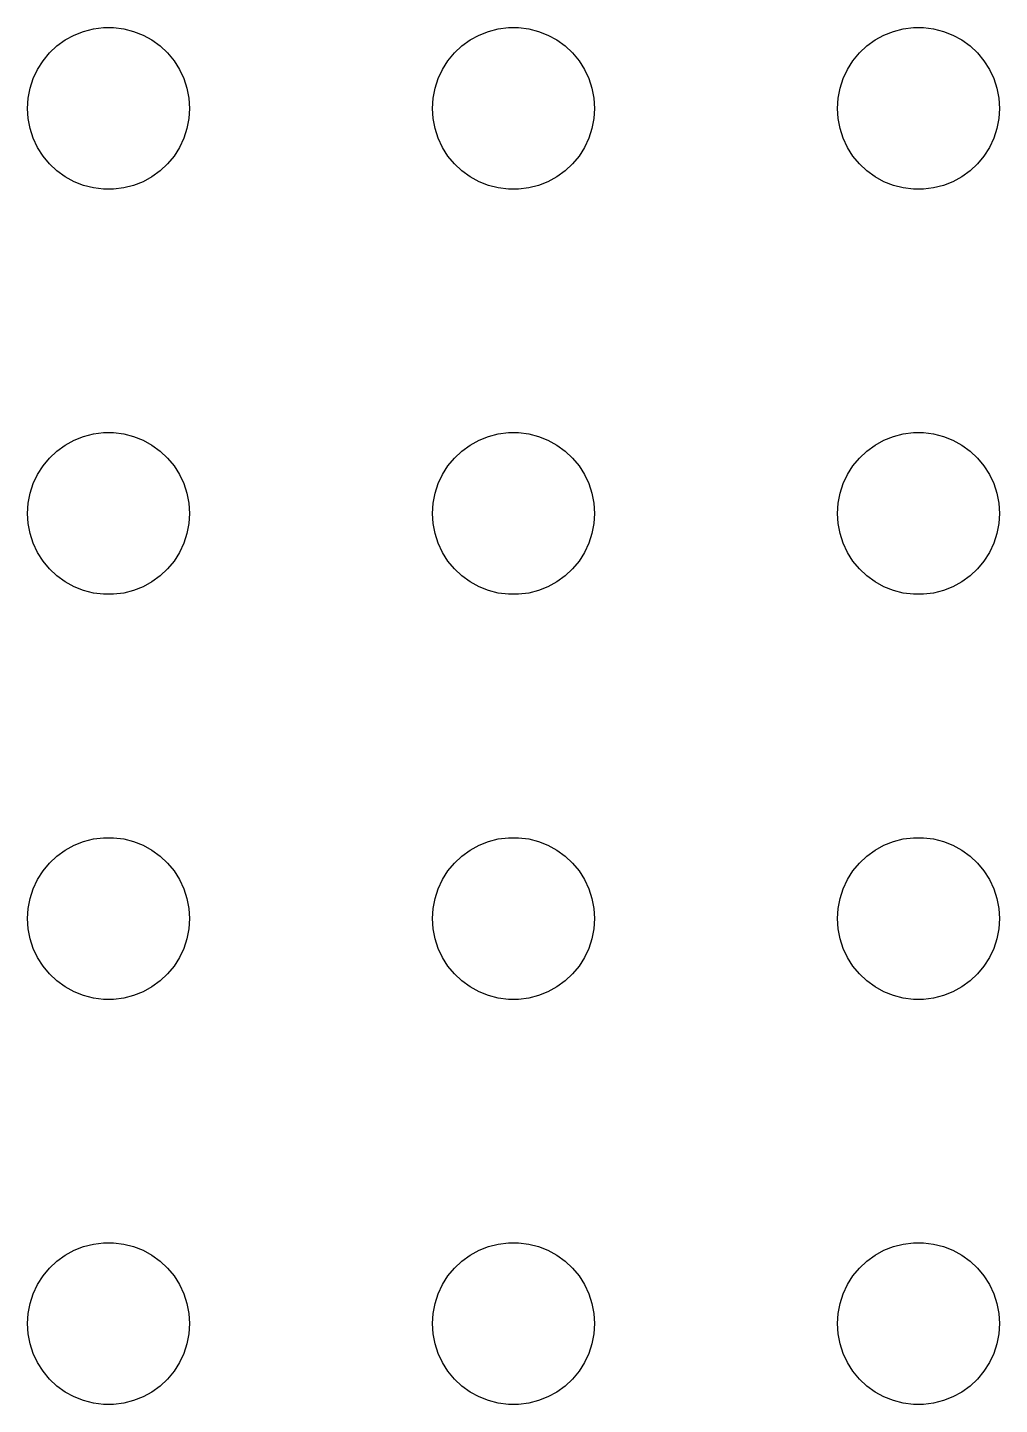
# Model space of a CAD drawing. Header units: metres. Extents: x -104 to 104, y -104 to 104.
# Drawn here: x -76.5 to -58.5, y -54 to -28.5 of the extents above; entities that cross this region are included whole.
import ezdxf

# ---------------------------------------------------------------- set-up
doc = ezdxf.new("R2010")
doc.units = ezdxf.units.M

msp = doc.modelspace()

# ---------------------------------------------------------------- linework, layer by layer
for p, q in [((-75.4635, -28.5734), (-75.2811, -28.5266)), ((-75.2811, -28.5266), (-75.0942, -28.503)), ((-75.0942, -28.503), (-74.9058, -28.503)), ((-74.9058, -28.503), (-74.7189, -28.5266)), ((-74.7189, -28.5266), (-74.5365, -28.5734)), ((-67.9635, -28.5734), (-67.7811, -28.5266)), ((-67.7811, -28.5266), (-67.5942, -28.503)), ((-67.5942, -28.503), (-67.4058, -28.503)), ((-67.4058, -28.503), (-67.2189, -28.5266)), ((-67.2189, -28.5266), (-67.0365, -28.5734)), ((-60.4635, -28.5734), (-60.2811, -28.5266)), ((-60.2811, -28.5266), (-60.0942, -28.503)), ((-60.0942, -28.503), (-59.9058, -28.503)), ((-59.9058, -28.503), (-59.7189, -28.5266)), ((-59.7189, -28.5266), (-59.5365, -28.5734)), ((-75.9561, -28.8442), (-75.8037, -28.7335)), ((-75.8037, -28.7335), (-75.6387, -28.6427)), ((-75.6387, -28.6427), (-75.4635, -28.5734)), ((-74.5365, -28.5734), (-74.3613, -28.6427)), ((-74.3613, -28.6427), (-74.1963, -28.7335)), ((-74.1963, -28.7335), (-74.0439, -28.8442)), ((-68.4561, -28.8442), (-68.3037, -28.7335)), ((-68.3037, -28.7335), (-68.1387, -28.6427)), ((-68.1387, -28.6427), (-67.9635, -28.5734)), ((-67.0365, -28.5734), (-66.8613, -28.6427)), ((-66.8613, -28.6427), (-66.6963, -28.7335)), ((-66.6963, -28.7335), (-66.5439, -28.8442)), ((-60.9561, -28.8442), (-60.8037, -28.7335)), ((-60.8037, -28.7335), (-60.6387, -28.6427)), ((-60.6387, -28.6427), (-60.4635, -28.5734)), ((-59.5365, -28.5734), (-59.3613, -28.6427)), ((-59.3613, -28.6427), (-59.1963, -28.7335)), ((-59.1963, -28.7335), (-59.0439, -28.8442)), ((-76.2135, -29.1183), (-76.0934, -28.9732)), ((-76.0934, -28.9732), (-75.9561, -28.8442)), ((-74.0439, -28.8442), (-73.9065, -28.9732)), ((-73.9065, -28.9732), (-73.7865, -29.1183)), ((-68.7135, -29.1183), (-68.5934, -28.9732)), ((-68.5934, -28.9732), (-68.4561, -28.8442)), ((-66.5439, -28.8442), (-66.4065, -28.9732)), ((-66.4065, -28.9732), (-66.2865, -29.1183)), ((-61.2135, -29.1183), (-61.0934, -28.9732)), ((-61.0934, -28.9732), (-60.9561, -28.8442)), ((-59.0439, -28.8442), (-58.9065, -28.9732)), ((-58.9065, -28.9732), (-58.7865, -29.1183)), ((-76.3947, -29.4478), (-76.3145, -29.2774)), ((-76.3145, -29.2774), (-76.2135, -29.1183)), ((-73.7865, -29.1183), (-73.6855, -29.2774)), ((-73.6855, -29.2774), (-73.6053, -29.4478)), ((-68.8947, -29.4478), (-68.8145, -29.2774)), ((-68.8145, -29.2774), (-68.7135, -29.1183)), ((-66.2865, -29.1183), (-66.1855, -29.2774)), ((-66.1855, -29.2774), (-66.1053, -29.4478)), ((-61.3947, -29.4478), (-61.3145, -29.2774)), ((-61.3145, -29.2774), (-61.2135, -29.1183)), ((-58.7865, -29.1183), (-58.6855, -29.2774)), ((-58.6855, -29.2774), (-58.6053, -29.4478)), ((-76.4529, -29.627), (-76.3947, -29.4478)), ((-73.6053, -29.4478), (-73.5471, -29.627)), ((-68.9529, -29.627), (-68.8947, -29.4478)), ((-66.1053, -29.4478), (-66.0471, -29.627)), ((-61.4529, -29.627), (-61.3947, -29.4478)), ((-58.6053, -29.4478), (-58.5471, -29.627)), ((-76.5, -30), (-76.4882, -29.812)), ((-76.4882, -29.812), (-76.4529, -29.627)), ((-73.5471, -29.627), (-73.5118, -29.812)), ((-73.5118, -29.812), (-73.5, -30)), ((-69, -30), (-68.9882, -29.812)), ((-68.9882, -29.812), (-68.9529, -29.627)), ((-66.0471, -29.627), (-66.0118, -29.812)), ((-66.0118, -29.812), (-66, -30)), ((-61.5, -30), (-61.4882, -29.812)), ((-61.4882, -29.812), (-61.4529, -29.627)), ((-58.5471, -29.627), (-58.5118, -29.812)), ((-58.5118, -29.812), (-58.5, -30)), ((-76.4882, -30.188), (-76.5, -30)), ((-73.5, -30), (-73.5118, -30.188)), ((-68.9882, -30.188), (-69, -30)), ((-66, -30), (-66.0118, -30.188)), ((-61.4882, -30.188), (-61.5, -30)), ((-58.5, -30), (-58.5118, -30.188)), ((-76.4529, -30.373), (-76.4882, -30.188)), ((-73.5118, -30.188), (-73.5471, -30.373)), ((-68.9529, -30.373), (-68.9882, -30.188)), ((-66.0118, -30.188), (-66.0471, -30.373)), ((-61.4529, -30.373), (-61.4882, -30.188)), ((-58.5118, -30.188), (-58.5471, -30.373)), ((-76.3947, -30.5522), (-76.4529, -30.373)), ((-76.3145, -30.7226), (-76.3947, -30.5522)), ((-73.6053, -30.5522), (-73.6855, -30.7226)), ((-73.5471, -30.373), (-73.6053, -30.5522)), ((-68.8947, -30.5522), (-68.9529, -30.373)), ((-68.8145, -30.7226), (-68.8947, -30.5522)), ((-66.1053, -30.5522), (-66.1855, -30.7226)), ((-66.0471, -30.373), (-66.1053, -30.5522)), ((-61.3947, -30.5522), (-61.4529, -30.373)), ((-61.3145, -30.7226), (-61.3947, -30.5522)), ((-58.6053, -30.5522), (-58.6855, -30.7226)), ((-58.5471, -30.373), (-58.6053, -30.5522)), ((-76.2135, -30.8817), (-76.3145, -30.7226)), ((-73.6855, -30.7226), (-73.7865, -30.8817)), ((-68.7135, -30.8817), (-68.8145, -30.7226)), ((-66.1855, -30.7226), (-66.2865, -30.8817)), ((-61.2135, -30.8817), (-61.3145, -30.7226)), ((-58.6855, -30.7226), (-58.7865, -30.8817)), ((-76.0934, -31.0268), (-76.2135, -30.8817)), ((-75.9561, -31.1558), (-76.0934, -31.0268)), ((-73.9065, -31.0268), (-74.0439, -31.1558)), ((-73.7865, -30.8817), (-73.9065, -31.0268)), ((-68.5934, -31.0268), (-68.7135, -30.8817)), ((-68.4561, -31.1558), (-68.5934, -31.0268)), ((-66.4065, -31.0268), (-66.5439, -31.1558)), ((-66.2865, -30.8817), (-66.4065, -31.0268)), ((-61.0934, -31.0268), (-61.2135, -30.8817)), ((-60.9561, -31.1558), (-61.0934, -31.0268)), ((-58.9065, -31.0268), (-59.0439, -31.1558)), ((-58.7865, -30.8817), (-58.9065, -31.0268)), ((-75.8037, -31.2665), (-75.9561, -31.1558)), ((-75.6387, -31.3572), (-75.8037, -31.2665)), ((-75.4635, -31.4266), (-75.6387, -31.3572)), ((-74.3613, -31.3572), (-74.5365, -31.4266)), ((-74.1963, -31.2665), (-74.3613, -31.3572)), ((-74.0439, -31.1558), (-74.1963, -31.2665)), ((-68.3037, -31.2665), (-68.4561, -31.1558)), ((-68.1387, -31.3572), (-68.3037, -31.2665)), ((-67.9635, -31.4266), (-68.1387, -31.3572)), ((-66.8613, -31.3572), (-67.0365, -31.4266)), ((-66.6963, -31.2665), (-66.8613, -31.3572)), ((-66.5439, -31.1558), (-66.6963, -31.2665)), ((-60.8037, -31.2665), (-60.9561, -31.1558)), ((-60.6387, -31.3572), (-60.8037, -31.2665)), ((-60.4635, -31.4266), (-60.6387, -31.3572)), ((-59.3613, -31.3572), (-59.5365, -31.4266)), ((-59.1963, -31.2665), (-59.3613, -31.3572)), ((-59.0439, -31.1558), (-59.1963, -31.2665)), ((-75.2811, -31.4734), (-75.4635, -31.4266)), ((-75.0942, -31.497), (-75.2811, -31.4734)), ((-74.9058, -31.497), (-75.0942, -31.497)), ((-74.7189, -31.4734), (-74.9058, -31.497)), ((-74.5365, -31.4266), (-74.7189, -31.4734)), ((-67.7811, -31.4734), (-67.9635, -31.4266)), ((-67.5942, -31.497), (-67.7811, -31.4734)), ((-67.4058, -31.497), (-67.5942, -31.497)), ((-67.2189, -31.4734), (-67.4058, -31.497)), ((-67.0365, -31.4266), (-67.2189, -31.4734)), ((-60.2811, -31.4734), (-60.4635, -31.4266)), ((-60.0942, -31.497), (-60.2811, -31.4734)), ((-59.9058, -31.497), (-60.0942, -31.497)), ((-59.7189, -31.4734), (-59.9058, -31.497)), ((-59.5365, -31.4266), (-59.7189, -31.4734)), ((-75.8037, -36.2335), (-75.6387, -36.1428)), ((-75.6387, -36.1428), (-75.4635, -36.0734)), ((-75.4635, -36.0734), (-75.2811, -36.0266)), ((-75.2811, -36.0266), (-75.0942, -36.003)), ((-75.0942, -36.003), (-74.9058, -36.003)), ((-74.9058, -36.003), (-74.7189, -36.0266)), ((-74.7189, -36.0266), (-74.5365, -36.0734)), ((-74.5365, -36.0734), (-74.3613, -36.1428)), ((-74.3613, -36.1428), (-74.1963, -36.2335)), ((-68.3037, -36.2335), (-68.1387, -36.1428)), ((-68.1387, -36.1428), (-67.9635, -36.0734)), ((-67.9635, -36.0734), (-67.7811, -36.0266)), ((-67.7811, -36.0266), (-67.5942, -36.003)), ((-67.5942, -36.003), (-67.4058, -36.003)), ((-67.4058, -36.003), (-67.2189, -36.0266)), ((-67.2189, -36.0266), (-67.0365, -36.0734)), ((-67.0365, -36.0734), (-66.8613, -36.1428)), ((-66.8613, -36.1428), (-66.6963, -36.2335)), ((-60.8037, -36.2335), (-60.6387, -36.1428)), ((-60.6387, -36.1428), (-60.4635, -36.0734)), ((-60.4635, -36.0734), (-60.2811, -36.0266)), ((-60.2811, -36.0266), (-60.0942, -36.003)), ((-60.0942, -36.003), (-59.9058, -36.003)), ((-59.9058, -36.003), (-59.7189, -36.0266)), ((-59.7189, -36.0266), (-59.5365, -36.0734)), ((-59.5365, -36.0734), (-59.3613, -36.1428)), ((-59.3613, -36.1428), (-59.1963, -36.2335)), ((-76.0934, -36.4732), (-75.9561, -36.3442)), ((-75.9561, -36.3442), (-75.8037, -36.2335)), ((-74.1963, -36.2335), (-74.0439, -36.3442)), ((-74.0439, -36.3442), (-73.9065, -36.4732)), ((-68.5934, -36.4732), (-68.4561, -36.3442)), ((-68.4561, -36.3442), (-68.3037, -36.2335)), ((-66.6963, -36.2335), (-66.5439, -36.3442)), ((-66.5439, -36.3442), (-66.4065, -36.4732)), ((-61.0934, -36.4732), (-60.9561, -36.3442)), ((-60.9561, -36.3442), (-60.8037, -36.2335)), ((-59.1963, -36.2335), (-59.0439, -36.3442)), ((-59.0439, -36.3442), (-58.9065, -36.4732)), ((-76.3145, -36.7774), (-76.2135, -36.6183)), ((-76.2135, -36.6183), (-76.0934, -36.4732)), ((-73.9065, -36.4732), (-73.7865, -36.6183)), ((-73.7865, -36.6183), (-73.6855, -36.7774)), ((-68.8145, -36.7774), (-68.7135, -36.6183)), ((-68.7135, -36.6183), (-68.5934, -36.4732)), ((-66.4065, -36.4732), (-66.2865, -36.6183)), ((-66.2865, -36.6183), (-66.1855, -36.7774)), ((-61.3145, -36.7774), (-61.2135, -36.6183)), ((-61.2135, -36.6183), (-61.0934, -36.4732)), ((-58.9065, -36.4732), (-58.7865, -36.6183)), ((-58.7865, -36.6183), (-58.6855, -36.7774)), ((-76.4529, -37.127), (-76.3947, -36.9478)), ((-76.3947, -36.9478), (-76.3145, -36.7774)), ((-73.6855, -36.7774), (-73.6053, -36.9478)), ((-73.6053, -36.9478), (-73.5471, -37.127)), ((-68.9529, -37.127), (-68.8947, -36.9478)), ((-68.8947, -36.9478), (-68.8145, -36.7774)), ((-66.1855, -36.7774), (-66.1053, -36.9478)), ((-66.1053, -36.9478), (-66.0471, -37.127)), ((-61.4529, -37.127), (-61.3947, -36.9478)), ((-61.3947, -36.9478), (-61.3145, -36.7774)), ((-58.6855, -36.7774), (-58.6053, -36.9478)), ((-58.6053, -36.9478), (-58.5471, -37.127)), ((-76.4882, -37.312), (-76.4529, -37.127)), ((-73.5471, -37.127), (-73.5118, -37.312)), ((-68.9882, -37.312), (-68.9529, -37.127)), ((-66.0471, -37.127), (-66.0118, -37.312)), ((-61.4882, -37.312), (-61.4529, -37.127)), ((-58.5471, -37.127), (-58.5118, -37.312)), ((-76.5, -37.5), (-76.4882, -37.312)), ((-73.5118, -37.312), (-73.5, -37.5)), ((-69, -37.5), (-68.9882, -37.312)), ((-66.0118, -37.312), (-66, -37.5)), ((-61.5, -37.5), (-61.4882, -37.312)), ((-58.5118, -37.312), (-58.5, -37.5)), ((-76.4882, -37.688), (-76.5, -37.5)), ((-76.4529, -37.873), (-76.4882, -37.688)), ((-73.5118, -37.688), (-73.5471, -37.873)), ((-73.5, -37.5), (-73.5118, -37.688)), ((-68.9882, -37.688), (-69, -37.5)), ((-68.9529, -37.873), (-68.9882, -37.688)), ((-66.0118, -37.688), (-66.0471, -37.873)), ((-66, -37.5), (-66.0118, -37.688)), ((-61.4882, -37.688), (-61.5, -37.5)), ((-61.4529, -37.873), (-61.4882, -37.688)), ((-58.5118, -37.688), (-58.5471, -37.873)), ((-58.5, -37.5), (-58.5118, -37.688)), ((-76.3947, -38.0522), (-76.4529, -37.873)), ((-73.5471, -37.873), (-73.6053, -38.0522)), ((-68.8947, -38.0522), (-68.9529, -37.873)), ((-66.0471, -37.873), (-66.1053, -38.0522)), ((-61.3947, -38.0522), (-61.4529, -37.873)), ((-58.5471, -37.873), (-58.6053, -38.0522)), ((-76.3145, -38.2226), (-76.3947, -38.0522)), ((-76.2135, -38.3817), (-76.3145, -38.2226)), ((-73.6855, -38.2226), (-73.7865, -38.3817)), ((-73.6053, -38.0522), (-73.6855, -38.2226)), ((-68.8145, -38.2226), (-68.8947, -38.0522)), ((-68.7135, -38.3817), (-68.8145, -38.2226)), ((-66.1855, -38.2226), (-66.2865, -38.3817)), ((-66.1053, -38.0522), (-66.1855, -38.2226)), ((-61.3145, -38.2226), (-61.3947, -38.0522)), ((-61.2135, -38.3817), (-61.3145, -38.2226)), ((-58.6855, -38.2226), (-58.7865, -38.3817)), ((-58.6053, -38.0522), (-58.6855, -38.2226)), ((-76.0934, -38.5268), (-76.2135, -38.3817)), ((-73.7865, -38.3817), (-73.9065, -38.5268)), ((-68.5934, -38.5268), (-68.7135, -38.3817)), ((-66.2865, -38.3817), (-66.4065, -38.5268)), ((-61.0934, -38.5268), (-61.2135, -38.3817)), ((-58.7865, -38.3817), (-58.9065, -38.5268)), ((-75.9561, -38.6558), (-76.0934, -38.5268)), ((-75.8037, -38.7665), (-75.9561, -38.6558)), ((-74.0439, -38.6558), (-74.1963, -38.7665)), ((-73.9065, -38.5268), (-74.0439, -38.6558)), ((-68.4561, -38.6558), (-68.5934, -38.5268)), ((-68.3037, -38.7665), (-68.4561, -38.6558)), ((-66.5439, -38.6558), (-66.6963, -38.7665)), ((-66.4065, -38.5268), (-66.5439, -38.6558)), ((-60.9561, -38.6558), (-61.0934, -38.5268)), ((-60.8037, -38.7665), (-60.9561, -38.6558)), ((-59.0439, -38.6558), (-59.1963, -38.7665)), ((-58.9065, -38.5268), (-59.0439, -38.6558)), ((-75.6387, -38.8572), (-75.8037, -38.7665)), ((-75.4635, -38.9266), (-75.6387, -38.8572)), ((-75.2811, -38.9734), (-75.4635, -38.9266)), ((-75.0942, -38.997), (-75.2811, -38.9734)), ((-74.9058, -38.997), (-75.0942, -38.997)), ((-74.7189, -38.9734), (-74.9058, -38.997)), ((-74.5365, -38.9266), (-74.7189, -38.9734)), ((-74.3613, -38.8572), (-74.5365, -38.9266)), ((-74.1963, -38.7665), (-74.3613, -38.8572)), ((-68.1387, -38.8572), (-68.3037, -38.7665)), ((-67.9635, -38.9266), (-68.1387, -38.8572)), ((-67.7811, -38.9734), (-67.9635, -38.9266)), ((-67.5942, -38.997), (-67.7811, -38.9734)), ((-67.4058, -38.997), (-67.5942, -38.997)), ((-67.2189, -38.9734), (-67.4058, -38.997)), ((-67.0365, -38.9266), (-67.2189, -38.9734)), ((-66.8613, -38.8572), (-67.0365, -38.9266)), ((-66.6963, -38.7665), (-66.8613, -38.8572)), ((-60.6387, -38.8572), (-60.8037, -38.7665)), ((-60.4635, -38.9266), (-60.6387, -38.8572)), ((-60.2811, -38.9734), (-60.4635, -38.9266)), ((-60.0942, -38.997), (-60.2811, -38.9734)), ((-59.9058, -38.997), (-60.0942, -38.997)), ((-59.7189, -38.9734), (-59.9058, -38.997)), ((-59.5365, -38.9266), (-59.7189, -38.9734)), ((-59.3613, -38.8572), (-59.5365, -38.9266)), ((-59.1963, -38.7665), (-59.3613, -38.8572)), ((-75.6387, -43.6428), (-75.4635, -43.5734)), ((-75.4635, -43.5734), (-75.2811, -43.5266)), ((-75.2811, -43.5266), (-75.0942, -43.503)), ((-75.0942, -43.503), (-74.9058, -43.503)), ((-74.9058, -43.503), (-74.7189, -43.5266)), ((-74.7189, -43.5266), (-74.5365, -43.5734)), ((-74.5365, -43.5734), (-74.3613, -43.6428)), ((-68.1387, -43.6428), (-67.9635, -43.5734)), ((-67.9635, -43.5734), (-67.7811, -43.5266)), ((-67.7811, -43.5266), (-67.5942, -43.503)), ((-67.5942, -43.503), (-67.4058, -43.503)), ((-67.4058, -43.503), (-67.2189, -43.5266)), ((-67.2189, -43.5266), (-67.0365, -43.5734)), ((-67.0365, -43.5734), (-66.8613, -43.6428)), ((-60.6387, -43.6428), (-60.4635, -43.5734)), ((-60.4635, -43.5734), (-60.2811, -43.5266)), ((-60.2811, -43.5266), (-60.0942, -43.503)), ((-60.0942, -43.503), (-59.9058, -43.503)), ((-59.9058, -43.503), (-59.7189, -43.5266)), ((-59.7189, -43.5266), (-59.5365, -43.5734)), ((-59.5365, -43.5734), (-59.3613, -43.6428)), ((-76.0934, -43.9732), (-75.9561, -43.8442)), ((-75.9561, -43.8442), (-75.8037, -43.7335)), ((-75.8037, -43.7335), (-75.6387, -43.6428)), ((-74.3613, -43.6428), (-74.1963, -43.7335)), ((-74.1963, -43.7335), (-74.0439, -43.8442)), ((-74.0439, -43.8442), (-73.9065, -43.9732)), ((-68.5934, -43.9732), (-68.4561, -43.8442)), ((-68.4561, -43.8442), (-68.3037, -43.7335)), ((-68.3037, -43.7335), (-68.1387, -43.6428)), ((-66.8613, -43.6428), (-66.6963, -43.7335)), ((-66.6963, -43.7335), (-66.5439, -43.8442)), ((-66.5439, -43.8442), (-66.4065, -43.9732)), ((-61.0934, -43.9732), (-60.9561, -43.8442)), ((-60.9561, -43.8442), (-60.8037, -43.7335)), ((-60.8037, -43.7335), (-60.6387, -43.6428)), ((-59.3613, -43.6428), (-59.1963, -43.7335)), ((-59.1963, -43.7335), (-59.0439, -43.8442)), ((-59.0439, -43.8442), (-58.9065, -43.9732)), ((-76.2135, -44.1183), (-76.0934, -43.9732)), ((-73.9065, -43.9732), (-73.7865, -44.1183)), ((-68.7135, -44.1183), (-68.5934, -43.9732)), ((-66.4065, -43.9732), (-66.2865, -44.1183)), ((-61.2135, -44.1183), (-61.0934, -43.9732)), ((-58.9065, -43.9732), (-58.7865, -44.1183)), ((-76.3947, -44.4478), (-76.3145, -44.2774)), ((-76.3145, -44.2774), (-76.2135, -44.1183)), ((-73.7865, -44.1183), (-73.6855, -44.2774)), ((-73.6855, -44.2774), (-73.6053, -44.4478)), ((-68.8947, -44.4478), (-68.8145, -44.2774)), ((-68.8145, -44.2774), (-68.7135, -44.1183)), ((-66.2865, -44.1183), (-66.1855, -44.2774)), ((-66.1855, -44.2774), (-66.1053, -44.4478)), ((-61.3947, -44.4478), (-61.3145, -44.2774)), ((-61.3145, -44.2774), (-61.2135, -44.1183)), ((-58.7865, -44.1183), (-58.6855, -44.2774)), ((-58.6855, -44.2774), (-58.6053, -44.4478)), ((-76.4529, -44.627), (-76.3947, -44.4478)), ((-73.6053, -44.4478), (-73.5471, -44.627)), ((-68.9529, -44.627), (-68.8947, -44.4478)), ((-66.1053, -44.4478), (-66.0471, -44.627)), ((-61.4529, -44.627), (-61.3947, -44.4478)), ((-58.6053, -44.4478), (-58.5471, -44.627)), ((-76.5, -45), (-76.4882, -44.812)), ((-76.4882, -44.812), (-76.4529, -44.627)), ((-73.5471, -44.627), (-73.5118, -44.812)), ((-73.5118, -44.812), (-73.5, -45)), ((-69, -45), (-68.9882, -44.812)), ((-68.9882, -44.812), (-68.9529, -44.627)), ((-66.0471, -44.627), (-66.0118, -44.812)), ((-66.0118, -44.812), (-66, -45)), ((-61.5, -45), (-61.4882, -44.812)), ((-61.4882, -44.812), (-61.4529, -44.627)), ((-58.5471, -44.627), (-58.5118, -44.812)), ((-58.5118, -44.812), (-58.5, -45)), ((-76.4882, -45.188), (-76.5, -45)), ((-73.5, -45), (-73.5118, -45.188)), ((-68.9882, -45.188), (-69, -45)), ((-66, -45), (-66.0118, -45.188)), ((-61.4882, -45.188), (-61.5, -45)), ((-58.5, -45), (-58.5118, -45.188)), ((-76.4529, -45.373), (-76.4882, -45.188)), ((-76.3947, -45.5522), (-76.4529, -45.373)), ((-73.5471, -45.373), (-73.6053, -45.5522)), ((-73.5118, -45.188), (-73.5471, -45.373)), ((-68.9529, -45.373), (-68.9882, -45.188)), ((-68.8947, -45.5522), (-68.9529, -45.373)), ((-66.0471, -45.373), (-66.1053, -45.5522)), ((-66.0118, -45.188), (-66.0471, -45.373)), ((-61.4529, -45.373), (-61.4882, -45.188)), ((-61.3947, -45.5522), (-61.4529, -45.373)), ((-58.5471, -45.373), (-58.6053, -45.5522)), ((-58.5118, -45.188), (-58.5471, -45.373)), ((-76.3145, -45.7226), (-76.3947, -45.5522)), ((-73.6053, -45.5522), (-73.6855, -45.7226)), ((-68.8145, -45.7226), (-68.8947, -45.5522)), ((-66.1053, -45.5522), (-66.1855, -45.7226)), ((-61.3145, -45.7226), (-61.3947, -45.5522)), ((-58.6053, -45.5522), (-58.6855, -45.7226)), ((-76.2135, -45.8817), (-76.3145, -45.7226)), ((-76.0934, -46.0268), (-76.2135, -45.8817)), ((-73.7865, -45.8817), (-73.9065, -46.0268)), ((-73.6855, -45.7226), (-73.7865, -45.8817)), ((-68.7135, -45.8817), (-68.8145, -45.7226)), ((-68.5934, -46.0268), (-68.7135, -45.8817)), ((-66.2865, -45.8817), (-66.4065, -46.0268)), ((-66.1855, -45.7226), (-66.2865, -45.8817)), ((-61.2135, -45.8817), (-61.3145, -45.7226)), ((-61.0934, -46.0268), (-61.2135, -45.8817)), ((-58.7865, -45.8817), (-58.9065, -46.0268)), ((-58.6855, -45.7226), (-58.7865, -45.8817)), ((-75.9561, -46.1558), (-76.0934, -46.0268)), ((-73.9065, -46.0268), (-74.0439, -46.1558)), ((-68.4561, -46.1558), (-68.5934, -46.0268)), ((-66.4065, -46.0268), (-66.5439, -46.1558)), ((-60.9561, -46.1558), (-61.0934, -46.0268)), ((-58.9065, -46.0268), (-59.0439, -46.1558)), ((-75.8037, -46.2665), (-75.9561, -46.1558)), ((-75.6387, -46.3572), (-75.8037, -46.2665)), ((-75.4635, -46.4266), (-75.6387, -46.3572)), ((-74.3613, -46.3572), (-74.5365, -46.4266)), ((-74.1963, -46.2665), (-74.3613, -46.3572)), ((-74.0439, -46.1558), (-74.1963, -46.2665)), ((-68.3037, -46.2665), (-68.4561, -46.1558)), ((-68.1387, -46.3572), (-68.3037, -46.2665)), ((-67.9635, -46.4266), (-68.1387, -46.3572)), ((-66.8613, -46.3572), (-67.0365, -46.4266)), ((-66.6963, -46.2665), (-66.8613, -46.3572)), ((-66.5439, -46.1558), (-66.6963, -46.2665)), ((-60.8037, -46.2665), (-60.9561, -46.1558)), ((-60.6387, -46.3572), (-60.8037, -46.2665)), ((-60.4635, -46.4266), (-60.6387, -46.3572)), ((-59.3613, -46.3572), (-59.5365, -46.4266)), ((-59.1963, -46.2665), (-59.3613, -46.3572)), ((-59.0439, -46.1558), (-59.1963, -46.2665)), ((-75.2811, -46.4734), (-75.4635, -46.4266)), ((-75.0942, -46.497), (-75.2811, -46.4734)), ((-74.9058, -46.497), (-75.0942, -46.497)), ((-74.7189, -46.4734), (-74.9058, -46.497)), ((-74.5365, -46.4266), (-74.7189, -46.4734)), ((-67.7811, -46.4734), (-67.9635, -46.4266)), ((-67.5942, -46.497), (-67.7811, -46.4734)), ((-67.4058, -46.497), (-67.5942, -46.497)), ((-67.2189, -46.4734), (-67.4058, -46.497)), ((-67.0365, -46.4266), (-67.2189, -46.4734)), ((-60.2811, -46.4734), (-60.4635, -46.4266)), ((-60.0942, -46.497), (-60.2811, -46.4734)), ((-59.9058, -46.497), (-60.0942, -46.497)), ((-59.7189, -46.4734), (-59.9058, -46.497)), ((-59.5365, -46.4266), (-59.7189, -46.4734)), ((-75.9561, -51.3442), (-75.8037, -51.2335)), ((-75.8037, -51.2335), (-75.6387, -51.1428)), ((-75.6387, -51.1428), (-75.4635, -51.0734)), ((-75.4635, -51.0734), (-75.2811, -51.0266)), ((-75.2811, -51.0266), (-75.0942, -51.003)), ((-75.0942, -51.003), (-74.9058, -51.003)), ((-74.9058, -51.003), (-74.7189, -51.0266)), ((-74.7189, -51.0266), (-74.5365, -51.0734)), ((-74.5365, -51.0734), (-74.3613, -51.1428)), ((-74.3613, -51.1428), (-74.1963, -51.2335)), ((-74.1963, -51.2335), (-74.0439, -51.3442)), ((-68.4561, -51.3442), (-68.3037, -51.2335)), ((-68.3037, -51.2335), (-68.1387, -51.1428)), ((-68.1387, -51.1428), (-67.9635, -51.0734)), ((-67.9635, -51.0734), (-67.7811, -51.0266)), ((-67.7811, -51.0266), (-67.5942, -51.003)), ((-67.5942, -51.003), (-67.4058, -51.003)), ((-67.4058, -51.003), (-67.2189, -51.0266)), ((-67.2189, -51.0266), (-67.0365, -51.0734)), ((-67.0365, -51.0734), (-66.8613, -51.1428)), ((-66.8613, -51.1428), (-66.6963, -51.2335)), ((-66.6963, -51.2335), (-66.5439, -51.3442)), ((-60.9561, -51.3442), (-60.8037, -51.2335)), ((-60.8037, -51.2335), (-60.6387, -51.1428)), ((-60.6387, -51.1428), (-60.4635, -51.0734)), ((-60.4635, -51.0734), (-60.2811, -51.0266)), ((-60.2811, -51.0266), (-60.0942, -51.003)), ((-60.0942, -51.003), (-59.9058, -51.003)), ((-59.9058, -51.003), (-59.7189, -51.0266)), ((-59.7189, -51.0266), (-59.5365, -51.0734)), ((-59.5365, -51.0734), (-59.3613, -51.1428)), ((-59.3613, -51.1428), (-59.1963, -51.2335)), ((-59.1963, -51.2335), (-59.0439, -51.3442)), ((-76.2135, -51.6183), (-76.0934, -51.4732)), ((-76.0934, -51.4732), (-75.9561, -51.3442)), ((-74.0439, -51.3442), (-73.9065, -51.4732)), ((-73.9065, -51.4732), (-73.7865, -51.6183)), ((-68.7135, -51.6183), (-68.5934, -51.4732)), ((-68.5934, -51.4732), (-68.4561, -51.3442)), ((-66.5439, -51.3442), (-66.4065, -51.4732)), ((-66.4065, -51.4732), (-66.2865, -51.6183)), ((-61.2135, -51.6183), (-61.0934, -51.4732)), ((-61.0934, -51.4732), (-60.9561, -51.3442)), ((-59.0439, -51.3442), (-58.9065, -51.4732)), ((-58.9065, -51.4732), (-58.7865, -51.6183)), ((-76.3145, -51.7774), (-76.2135, -51.6183)), ((-73.7865, -51.6183), (-73.6855, -51.7774)), ((-68.8145, -51.7774), (-68.7135, -51.6183)), ((-66.2865, -51.6183), (-66.1855, -51.7774)), ((-61.3145, -51.7774), (-61.2135, -51.6183)), ((-58.7865, -51.6183), (-58.6855, -51.7774)), ((-76.4529, -52.127), (-76.3947, -51.9478)), ((-76.3947, -51.9478), (-76.3145, -51.7774)), ((-73.6855, -51.7774), (-73.6053, -51.9478)), ((-73.6053, -51.9478), (-73.5471, -52.127)), ((-68.9529, -52.127), (-68.8947, -51.9478)), ((-68.8947, -51.9478), (-68.8145, -51.7774)), ((-66.1855, -51.7774), (-66.1053, -51.9478)), ((-66.1053, -51.9478), (-66.0471, -52.127)), ((-61.4529, -52.127), (-61.3947, -51.9478)), ((-61.3947, -51.9478), (-61.3145, -51.7774)), ((-58.6855, -51.7774), (-58.6053, -51.9478)), ((-58.6053, -51.9478), (-58.5471, -52.127)), ((-76.4882, -52.312), (-76.4529, -52.127)), ((-73.5471, -52.127), (-73.5118, -52.312)), ((-68.9882, -52.312), (-68.9529, -52.127)), ((-66.0471, -52.127), (-66.0118, -52.312)), ((-61.4882, -52.312), (-61.4529, -52.127)), ((-58.5471, -52.127), (-58.5118, -52.312)), ((-76.5, -52.5), (-76.4882, -52.312)), ((-76.4882, -52.688), (-76.5, -52.5)), ((-73.5118, -52.312), (-73.5, -52.5)), ((-73.5, -52.5), (-73.5118, -52.688)), ((-69, -52.5), (-68.9882, -52.312)), ((-68.9882, -52.688), (-69, -52.5)), ((-66.0118, -52.312), (-66, -52.5)), ((-66, -52.5), (-66.0118, -52.688)), ((-61.5, -52.5), (-61.4882, -52.312)), ((-61.4882, -52.688), (-61.5, -52.5)), ((-58.5118, -52.312), (-58.5, -52.5)), ((-58.5, -52.5), (-58.5118, -52.688)), ((-76.4529, -52.873), (-76.4882, -52.688)), ((-73.5118, -52.688), (-73.5471, -52.873)), ((-68.9529, -52.873), (-68.9882, -52.688)), ((-66.0118, -52.688), (-66.0471, -52.873)), ((-61.4529, -52.873), (-61.4882, -52.688)), ((-58.5118, -52.688), (-58.5471, -52.873)), ((-76.3947, -53.0522), (-76.4529, -52.873)), ((-73.5471, -52.873), (-73.6053, -53.0522)), ((-68.8947, -53.0522), (-68.9529, -52.873)), ((-66.0471, -52.873), (-66.1053, -53.0522)), ((-61.3947, -53.0522), (-61.4529, -52.873)), ((-58.5471, -52.873), (-58.6053, -53.0522)), ((-76.3145, -53.2226), (-76.3947, -53.0522)), ((-76.2135, -53.3817), (-76.3145, -53.2226)), ((-73.6855, -53.2226), (-73.7865, -53.3817)), ((-73.6053, -53.0522), (-73.6855, -53.2226)), ((-68.8145, -53.2226), (-68.8947, -53.0522)), ((-68.7135, -53.3817), (-68.8145, -53.2226)), ((-66.1855, -53.2226), (-66.2865, -53.3817)), ((-66.1053, -53.0522), (-66.1855, -53.2226)), ((-61.3145, -53.2226), (-61.3947, -53.0522)), ((-61.2135, -53.3817), (-61.3145, -53.2226)), ((-58.6855, -53.2226), (-58.7865, -53.3817)), ((-58.6053, -53.0522), (-58.6855, -53.2226)), ((-76.0934, -53.5268), (-76.2135, -53.3817)), ((-75.9561, -53.6558), (-76.0934, -53.5268)), ((-73.9065, -53.5268), (-74.0439, -53.6558)), ((-73.7865, -53.3817), (-73.9065, -53.5268)), ((-68.5934, -53.5268), (-68.7135, -53.3817)), ((-68.4561, -53.6558), (-68.5934, -53.5268)), ((-66.4065, -53.5268), (-66.5439, -53.6558)), ((-66.2865, -53.3817), (-66.4065, -53.5268)), ((-61.0934, -53.5268), (-61.2135, -53.3817)), ((-60.9561, -53.6558), (-61.0934, -53.5268)), ((-58.9065, -53.5268), (-59.0439, -53.6558)), ((-58.7865, -53.3817), (-58.9065, -53.5268)), ((-75.8037, -53.7665), (-75.9561, -53.6558)), ((-75.6387, -53.8572), (-75.8037, -53.7665)), ((-74.1963, -53.7665), (-74.3613, -53.8572)), ((-74.0439, -53.6558), (-74.1963, -53.7665)), ((-68.3037, -53.7665), (-68.4561, -53.6558)), ((-68.1387, -53.8572), (-68.3037, -53.7665)), ((-66.6963, -53.7665), (-66.8613, -53.8572)), ((-66.5439, -53.6558), (-66.6963, -53.7665)), ((-60.8037, -53.7665), (-60.9561, -53.6558)), ((-60.6387, -53.8572), (-60.8037, -53.7665)), ((-59.1963, -53.7665), (-59.3613, -53.8572)), ((-59.0439, -53.6558), (-59.1963, -53.7665)), ((-75.4635, -53.9266), (-75.6387, -53.8572)), ((-75.2811, -53.9734), (-75.4635, -53.9266)), ((-75.0942, -53.997), (-75.2811, -53.9734)), ((-74.9058, -53.997), (-75.0942, -53.997)), ((-74.7189, -53.9734), (-74.9058, -53.997)), ((-74.5365, -53.9266), (-74.7189, -53.9734)), ((-74.3613, -53.8572), (-74.5365, -53.9266)), ((-67.9635, -53.9266), (-68.1387, -53.8572)), ((-67.7811, -53.9734), (-67.9635, -53.9266)), ((-67.5942, -53.997), (-67.7811, -53.9734)), ((-67.4058, -53.997), (-67.5942, -53.997)), ((-67.2189, -53.9734), (-67.4058, -53.997)), ((-67.0365, -53.9266), (-67.2189, -53.9734)), ((-66.8613, -53.8572), (-67.0365, -53.9266)), ((-60.4635, -53.9266), (-60.6387, -53.8572)), ((-60.2811, -53.9734), (-60.4635, -53.9266)), ((-60.0942, -53.997), (-60.2811, -53.9734)), ((-59.9058, -53.997), (-60.0942, -53.997)), ((-59.7189, -53.9734), (-59.9058, -53.997)), ((-59.5365, -53.9266), (-59.7189, -53.9734)), ((-59.3613, -53.8572), (-59.5365, -53.9266))]:
    msp.add_line(p, q)

doc.saveas('drawing.dxf')
